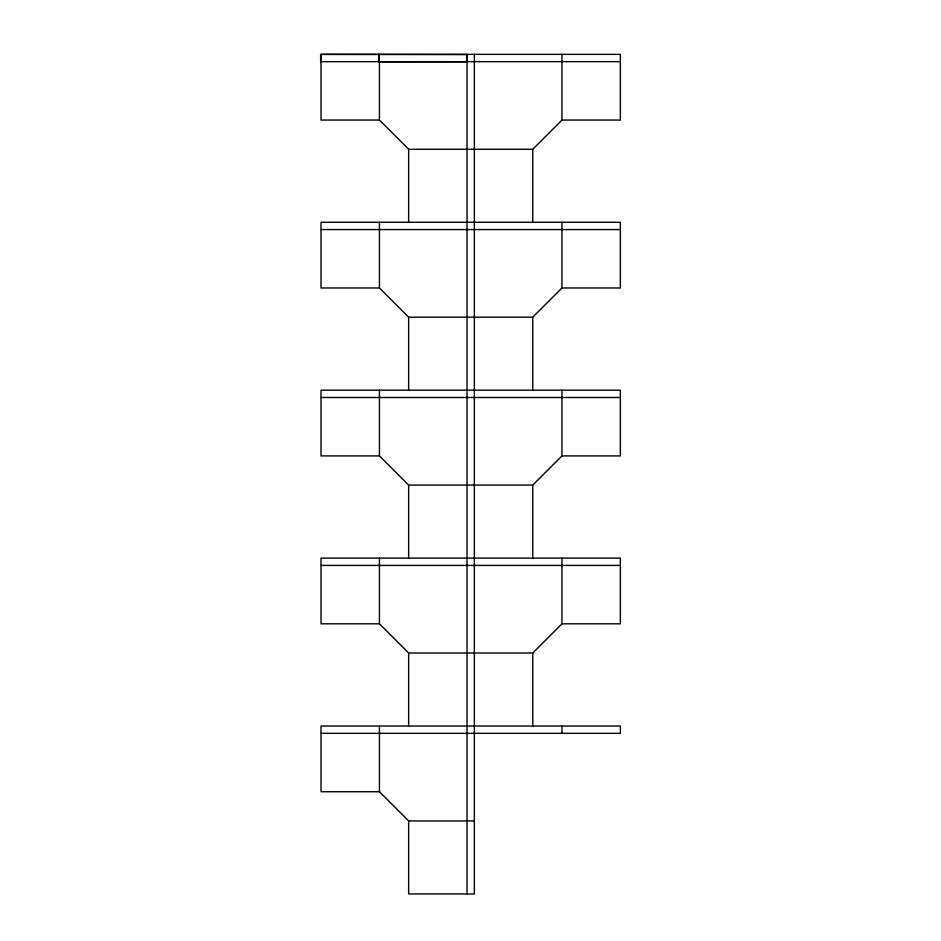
<?xml version="1.0" encoding="UTF-8"?>
<svg xmlns="http://www.w3.org/2000/svg" width="941" height="941" viewBox="0 0 941 941"><rect width="100%" height="100%" fill="white"/><g stroke="black" fill="none" stroke-linecap="round" stroke-linejoin="round"><path stroke-width="1.41" d="M379.435 61.647L379.435 120.06L408.641 149.266L532.759 149.266L561.953 120.06L561.953 54.355M379.435 222.276L379.435 287.981L408.641 317.188L532.759 317.188L561.953 287.981L561.953 222.276M379.435 390.186L379.435 455.903L408.641 485.097L532.759 485.097L561.953 455.903L561.953 390.186M379.435 558.107L379.435 623.812L408.641 653.019L532.759 653.019L561.953 623.812L561.953 558.107M620.366 61.647L320.634 61.683L320.634 54.39L466.689 54.543L466.689 61.847L379.082 61.847L379.082 54.543M379.435 120.06L321.034 120.06L321.034 54.355L620.366 54.355L620.366 120.06L561.953 120.06M321.034 229.569L620.366 229.569M379.435 287.981L321.034 287.981L321.034 222.276L620.366 222.276L620.366 287.981L561.953 287.981M321.034 397.49L620.366 397.49M379.435 455.903L321.034 455.903L321.034 390.186L620.366 390.186L620.366 455.903L561.953 455.903M321.034 565.412L620.366 565.412M379.435 623.812L321.034 623.812L321.034 558.107L620.366 558.107L620.366 623.812L561.953 623.812M321.034 733.333L620.366 733.333L620.366 726.029L321.034 726.029L321.034 791.734L379.435 791.734L408.641 820.94L408.641 893.95L474.346 893.95L474.346 54.355M408.641 820.94L474.346 820.94M561.953 726.029L561.953 733.333M532.759 149.266L532.759 222.276M532.759 317.188L532.759 390.186M532.759 485.097L532.759 558.107M532.759 653.019L532.759 726.029M467.042 54.355L467.042 893.95M408.641 149.266L408.641 222.276M408.641 317.188L408.641 390.186M408.641 485.097L408.641 558.107M408.641 653.019L408.641 726.029M379.435 726.029L379.435 791.734M379.047 54.39L379.047 61.683"/></g></svg>
